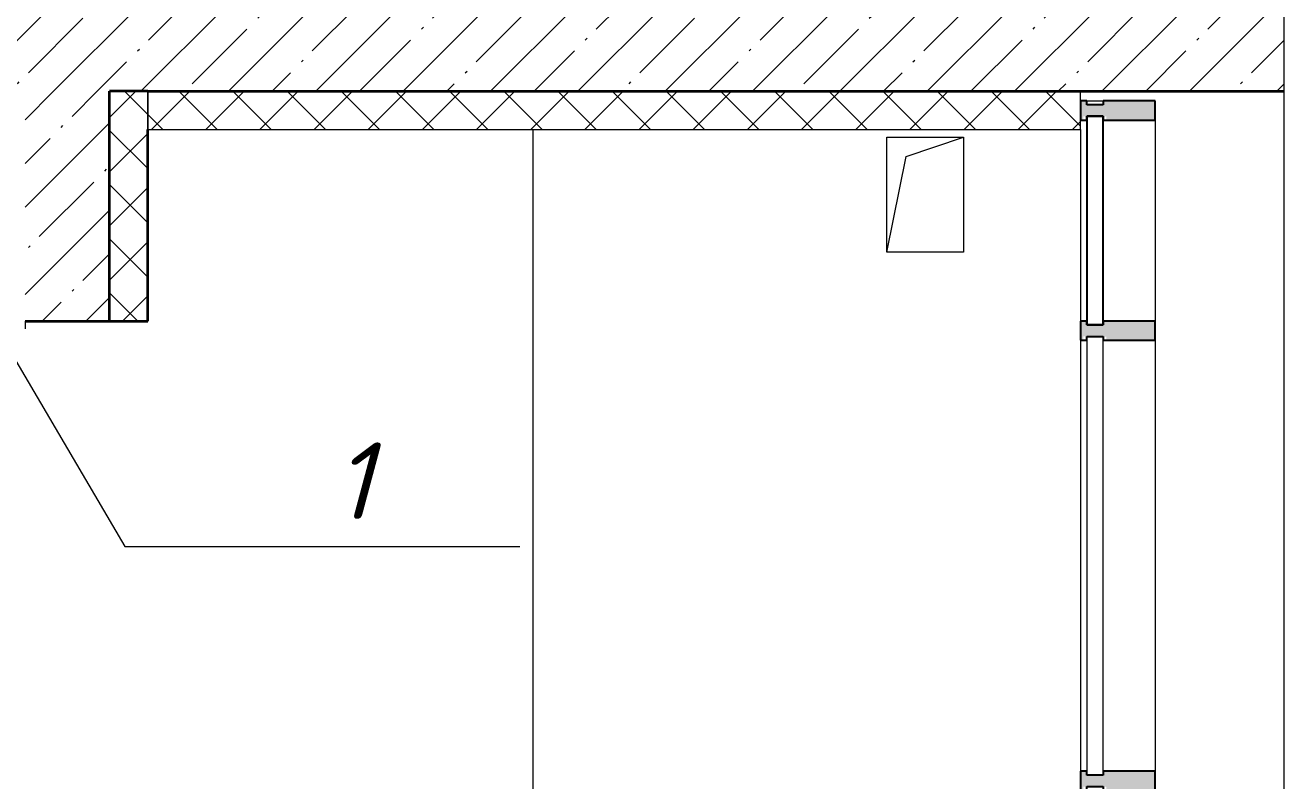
# Model space of a CAD drawing. Header units: millimetres. Extents: x -2128 to 116635, y -18248 to 18481.
# Drawn here: x 112435 to 115721, y 2100 to 4073 of the extents above; entities that cross this region are included whole.
import ezdxf

# ---------------------------------------------------------------- set-up
doc = ezdxf.new("R2010")
doc.units = ezdxf.units.MM
for name, color, linetype, lineweight in [('A-ANNO-SYMB', 7, 'Continuous', 9), ('A-ANNO-SYMB-1', 7, 'Continuous', 20), ('A-CLNG', 7, 'Continuous', 9), ('A-CLNG-1', 7, 'Continuous', 13), ('A-CLNG-PATT-1', 7, 'Continuous', 5), ('A-DETL-GENF', 7, 'Continuous', 9), ('A-FLOR-1', 7, 'Continuous', 35), ('A-FLOR-PATT-1', 7, 'Continuous', 5), ('A-GLAZ', 7, 'Continuous', 9), ('A-GLAZ-1', 7, 'Continuous', 5), ('A-GLAZ-CURT', 7, 'Continuous', 9), ('A-GLAZ-CURT-1', 7, 'Continuous', 5), ('A-GLAZ-CURT-2', 7, 'Continuous', 25), ('A-GLAZ-CWMG', 7, 'Continuous', 9), ('A-GLAZ-CWMG-1', 7, 'Continuous', 25), ('A-WALL', 7, 'Continuous', 5), ('A-WALL-PATT', 7, 'Continuous', 5), ('I-WALL', 7, 'Continuous', 5), ('I-WALL-1', 7, 'Continuous', 35)]:
    doc.layers.add(name, color=color, linetype=linetype, lineweight=lineweight)
doc.styles.add('ISOCPEUR_B_I', font='', dxfattribs={"height": 200})
doc.styles.get('ISOCPEUR_B_I').set_extended_font_data('ISOCPEUR', italic=True, bold=True)
pattern_1 = [(45, (108537.23, 4946), (-114.0493, 114.0493), []), (45, (108651.28, 4946), (-114.0493, 114.0493), [201.612, -40.322, 6.706, -33.617])]
pattern_2 = [(45, (108537.23, 4946), (-70.7107, 70.7107), []), (135, (108537.23, 4946), (-70.7107, -70.7107), [])]

# ---------------------------------------------------------------- blocks, each defined once
blk = doc.blocks.new('PNS_Панель прямоугольная - Нр_Стекло - 42мм-35737562-АР2_Фасад в А-Г копия 1')
at = {"layer": 'A-GLAZ-1'}
for p, q in [((10464, 3260), (10422, 3260)), ((10422, 3260), (10422, 2115)), ((10464, 2115), (10464, 3260)), ((10422, 2115), (10464, 2115))]:
    blk.add_line(p, q, dxfattribs=at)
blk = doc.blocks.new('Прямоугольный импост - Рядовой 50х195-26180761-АР2_Фасад в А-Г копия 1')
at = {"layer": 'A-GLAZ-CWMG'}
blk.add_hatch(color=256, dxfattribs=at).paths.add_polyline_path([(10473, 2075), (10600, 2075), (10600, 2125), (10464, 2125), (10464, 2115), (10422, 2115), (10422, 2125), (10405, 2125), (10405, 2075), (10413, 2075), (10413, 2085), (10473, 2084.3)], flags=0)
at = {"layer": 'A-GLAZ-CWMG-1'}
for p, q in [((10422, 2125), (10405, 2125)), ((10405, 2125), (10405, 2075)), ((10422, 2115), (10422, 2125)), ((10464, 2115), (10422, 2115)), ((10600, 2125), (10464, 2125)), ((10464, 2125), (10464, 2115)), ((10600, 2075), (10600, 2125)), ((10405, 2075), (10422, 2075)), ((10422, 2075), (10422, 2085)), ((10422, 2085), (10464, 2085)), ((10464, 2085), (10464, 2075)), ((10464, 2075), (10600, 2075))]:
    blk.add_line(p, q, dxfattribs=at)
blk = doc.blocks.new('Прямоугольный импост - Рядовой 50х195-26180857-АР2_Фасад в А-Г копия 1')
at = {"layer": 'A-GLAZ-CWMG'}
for p, q in [((10405, 3250), (10405, 2125)), ((10600, 3250), (10600, 2125))]:
    blk.add_line(p, q, dxfattribs=at)
blk = doc.blocks.new('Системная панель - Сэндвич - 42 мм_-31131818-АР2_Фасад в А-Г копия 1')
at = {"layer": 'A-GLAZ-CURT-2'}
for p, q in [((10422, 3835), (10422, 3290)), ((10464, 3835), (10422, 3835)), ((10464, 3290), (10464, 3835)), ((10422, 3290), (10464, 3290))]:
    blk.add_line(p, q, dxfattribs=at)
blk = doc.blocks.new('Прямоугольный импост - Рядовой 50х195-26606505-АР2_Фасад в А-Г копия 1')
at = {"layer": 'A-GLAZ-CWMG'}
for p, q in [((10422, 3875), (10464, 3875)), ((10600, 3825), (10600, 3300)), ((10405, 3800), (10405, 3300))]:
    blk.add_line(p, q, dxfattribs=at)
blk = doc.blocks.new('AR_Отверстие прямоугольное _в стене__БезПР - AR_Отверстие прямоугольное _в стене__БезПР-35780056-АР2_Фасад в А-Г копия 1')
at = {"layer": 'A-GLAZ-1'}
for p, q in [((9950, 3730), (10100, 3780)), ((9900, 3480), (9950, 3730))]:
    blk.add_line(p, q, dxfattribs=at)
blk = doc.blocks.new('DET_L_Линия разрыва - М100-35794277-АР2_Фасад в А-Г копия 1')
at = {"layer": 'A-DETL-GENF'}
blk.add_line((10936.1, 7470), (10936.1, 0), dxfattribs=at)
blk = doc.blocks.new('Разрез - Узел-30653021-АР2_Фасад в А-Г копия 1')
at = {"layer": 'A-ANNO-SYMB-1'}
blk.add_line((8141.5, 2711.9), (8941.5, 2711.9), dxfattribs=at)

msp = doc.modelspace()

# ---------------------------------------------------------------- hatches: boundary and pattern name
at = {"layer": 'A-CLNG-PATT-1'}
h = msp.add_hatch(dxfattribs=at)
h.set_pattern_fill('FP_87', color=256, style=0, pattern_type=2)
h.set_pattern_definition(pattern_2)
h.paths.add_polyline_path([(115117.6, 3800), (115190.2, 3800), (115190.2, 3900), (112755.2, 3900), (112755.2, 3800), (114973.5, 3800)], flags=0)
at = {"layer": 'A-FLOR-PATT-1'}
h = msp.add_hatch(dxfattribs=at)
h.set_pattern_fill('FP_88', color=256, style=0, pattern_type=2)
h.set_pattern_definition(pattern_1)
h.paths.add_polyline_path([(112435.2, 3900), (115721.3, 3900), (115721.3, 4120), (110785.2, 4120), (110785.2, 3900), (112429.4, 3900)], flags=0)
at = {"layer": 'A-WALL-PATT'}
h = msp.add_hatch(dxfattribs=at)
h.set_pattern_fill('FP_88', color=256, style=0, pattern_type=2)
h.set_pattern_definition(pattern_1)
h.paths.add_polyline_path([(112622.4, 3300), (112655.2, 3300), (112655.2, 3900), (112435.2, 3900), (112435.2, 3300)], flags=0)
h = msp.add_hatch(dxfattribs=at)
h.set_pattern_fill('FP_87', color=256, style=0, pattern_type=2)
h.set_pattern_definition(pattern_2)
h.paths.add_polyline_path([(112707.5, 3300), (112755.2, 3300), (112755.2, 3900), (112655.2, 3900), (112655.2, 3300)], flags=0)

# ---------------------------------------------------------------- linework, layer by layer
at = {"layer": 'A-ANNO-SYMB'}
for p, q in [((111946.7, 3981.3), (112695.3, 2711.9)), ((112695.3, 2711.9), (112926.6, 2711.9))]:
    msp.add_line(p, q, dxfattribs=at)
at = {"layer": 'A-CLNG'}
msp.add_line((112755.2, 3900), (112755.2, 3800), dxfattribs=at)
at = {"layer": 'A-CLNG-1'}
for p, q in [((115190.2, 3800), (115190.2, 3900)), ((112755.2, 3800), (115190.2, 3800))]:
    msp.add_line(p, q, dxfattribs=at)
at = {"layer": 'A-FLOR-1'}
msp.add_line((112755.2, 3900), (115721.3, 3900), dxfattribs=at)
at = {"layer": 'A-WALL'}
msp.add_line((112755.2, 3800), (112755.2, 3900), dxfattribs=at)
at = {"layer": 'I-WALL'}
for p, q in [((113760.2, 3800), (113760.2, 0)), ((114685.2, 3480), (114685.2, 3780)), ((114685.2, 3780), (114885.2, 3780)), ((114885.2, 3780), (114885.2, 3480)), ((114885.2, 3480), (114685.2, 3480)), ((112435.2, 3300), (112435.2, 3280))]:
    msp.add_line(p, q, dxfattribs=at)
at = {"layer": 'I-WALL-1'}
for p, q in [((112655.2, 3300), (112655.2, 3900)), ((112755.2, 3900), (112655.2, 3900)), ((112755.2, 3300), (112755.2, 3800)), ((112435.2, 3300), (112755.2, 3300))]:
    msp.add_line(p, q, dxfattribs=at)

# ---------------------------------------------------------------- block references
at = {"layer": 'A-ANNO-SYMB-1'}
msp.add_blockref('Разрез - Узел-30653021-АР2_Фасад в А-Г копия 1', (104785.2, 0), dxfattribs=at)
at = {"layer": 'A-DETL-GENF'}
msp.add_blockref('DET_L_Линия разрыва - М100-35794277-АР2_Фасад в А-Г копия 1', (104785.2, 0), dxfattribs=at)
at = {"layer": 'A-GLAZ'}
msp.add_blockref('AR_Отверстие прямоугольное _в стене__БезПР - AR_Отверстие прямоугольное _в стене__БезПР-35780056-АР2_Фасад в А-Г копия 1', (104785.2, 0), dxfattribs=at)
at = {"layer": 'A-GLAZ-CURT'}
msp.add_blockref('Системная панель - Сэндвич - 42 мм_-31131818-АР2_Фасад в А-Г копия 1', (104785.2, 0), dxfattribs=at)
at = {"layer": 'A-GLAZ-CURT-1'}
msp.add_blockref('PNS_Панель прямоугольная - Нр_Стекло - 42мм-35737562-АР2_Фасад в А-Г копия 1', (104785.2, 0), dxfattribs=at)
at = {"layer": 'A-GLAZ-CWMG'}
for name, p in [('Прямоугольный импост - Рядовой 50х195-26606505-АР2_Фасад в А-Г копия 1', (104785.2, 0)), ('Прямоугольный импост - Рядовой 50х195-26180761-АР2_Фасад в А-Г копия 1', (104785.2, 1750)), ('Прямоугольный импост - Рядовой 50х195-26180761-АР2_Фасад в А-Г копия 1', (104785.2, 1175)), ('Прямоугольный импост - Рядовой 50х195-26180857-АР2_Фасад в А-Г копия 1', (104785.2, 0)), ('Прямоугольный импост - Рядовой 50х195-26180761-АР2_Фасад в А-Г копия 1', (104785.2, 0))]:
    msp.add_blockref(name, p, dxfattribs=at)

# ---------------------------------------------------------------- texts
at = {"layer": 'A-ANNO-SYMB', "insert": (113240.6, 2983.4), "char_height": 200, "width": 136.287, "attachment_point": 1, "style": 'ISOCPEUR_B_I'}
msp.add_mtext('\\fISOCPEUR|b1|i1|c204|p34|;1', dxfattribs=at)

doc.saveas('drawing.dxf')
